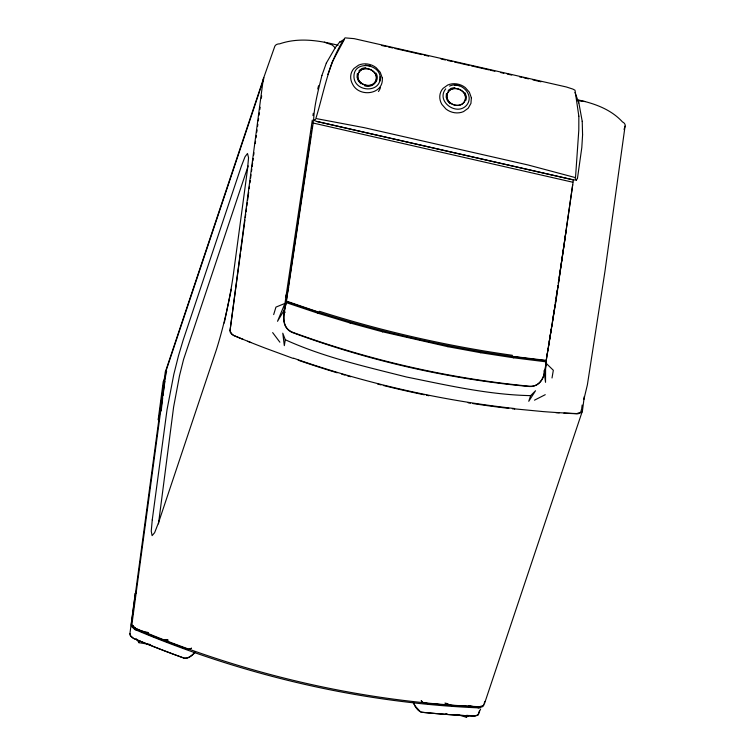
<?xml version="1.0" encoding="UTF-8"?>
<svg xmlns="http://www.w3.org/2000/svg" width="755" height="755" viewBox="0 0 755 755"><rect width="100%" height="100%" fill="white"/><g stroke="black" fill="none" stroke-linecap="round" stroke-linejoin="round"><path stroke-width="1.13" d="M582.586 134.786L581.803 147.602L577.49 178.189M357.313 73.688L357.058 77.303L358.332 80.851L360.947 83.805M379.718 81.398C384.625 63.958 352.491 58.56 354.001 77.661C355.548 92.535 381.615 93.035 380.048 76.736M446.432 93.582L446.177 97.187L447.451 100.736L450.065 103.69M466.071 100.075L466.326 96.461L465.052 92.912M158.474 523.866L173.612 407.02L179.482 375.83L183.578 359.389L248.14 165.93M286.173 294.78L284.069 310.352L277.519 321.3L284.937 303.425L275.943 307.106L273.678 314.599M263.759 78.813L166.119 370.639L132.021 623.517L132.314 625.348L135.56 628.32A727.641 520.771 18.5 0 0 479.878 706.727L483.7 705.359L484.738 701.423M484.436 703.764L582.445 410.852L584.304 396.469M195.262 652.273C192.544 655.085 188.693 658.907 184.475 658.256A733.728 525.131 18.5 0 1 158.833 648.658A734.266 525.508 18.5 0 1 133.475 638.381L130.209 635.417L129.926 633.577L135.202 593.666L136.24 592.401M158.239 419.336L163.25 381.426M162.703 397.866L161.202 410.909M162.995 395.648L164.911 381.133M165.203 378.934L166.1 372.149L166.695 371.63M479.444 710.889L478.406 714.702L474.574 716.061A734.304 525.537 18.5 0 1 448.064 714.523A733.747 525.14 18.5 0 1 421.46 712.22M581.643 408.927L580.68 412.221L576.858 413.58A729.311 522.045 18.5 0 1 543.222 411.598L514.57 408.861M581.756 408.068L582.162 405.001M577.113 99.717C593.798 103.218 610.663 109.013 622.479 121.923A5.436 3.756 7.5 0 1 625.074 126.151L604.981 271.196L587.381 384.823L583.879 399.433M165.317 371.79L131.228 624.668L131.512 626.499L134.758 629.472A727.641 520.771 18.5 0 0 479.076 707.879L482.898 706.52L483.634 704.915M240.43 253.463L230.03 330.605L231.577 334.154L233.559 335.409A727.641 520.771 18.5 0 0 243.28 339.467M240.703 251.472L244.941 219.988M245.252 217.666L245.724 214.194M246.036 211.872L246.507 208.389M246.819 206.077L247.291 202.595M247.602 200.273L248.697 192.157M249.159 188.684L249.48 186.362M249.943 182.889L250.254 180.568M250.575 178.246L251.037 174.773M251.509 171.291L251.821 168.969M252.132 166.657L252.604 163.174M252.916 160.853L253.227 158.541M253.699 155.058L254.01 152.737M255.247 143.563L255.549 141.289M256.011 137.882L256.313 135.617M256.775 132.21L257.087 129.935M257.54 126.538L257.851 124.264M258.304 120.857L258.616 118.592M259.069 115.185L259.38 112.91M259.833 109.503L260.145 107.238M261.372 98.159L261.674 95.885M310.673 136.683L286.173 301.613L286.655 302.613M311.164 133.191L311.485 130.87M311.806 128.548L312.136 126.217M564.41 242.648L566.024 231.039M572.696 184.701L556.161 299.669L546.063 361.447L555.822 300.632M312.957 115.562L313.278 113.269M312.296 120.092L285.9 297.13L288.703 287.221M562.815 253.227L564.816 239.411M565.146 237.108L573.3 180.709M555.991 299.471L558.058 285.55M558.398 283.238L564.24 243.808M552.528 321.177L554.274 309.663M554.623 307.361L554.972 305.058M555.321 302.755L555.671 300.452M556.02 298.149L556.548 294.686M556.897 292.383L557.247 290.08M557.596 287.778L557.936 285.475M558.285 283.172L558.813 279.718M559.162 277.415L562.654 254.378M224.254 323.008L231.294 289.25M547.054 355.416L547.413 353.132M547.781 350.849L548.149 348.565M548.508 346.281L548.876 344.006M549.244 341.722L551.254 329.171M551.622 326.887L551.981 324.603M285.296 339.75L284.324 345.63L282.776 333.191L285.296 339.75C323.801 357.275 365.533 366.6 406.379 376.981C447.366 385.258 488.693 394.827 530.661 395.629L535.54 390.741L528.755 401.292L530.661 395.629M287.589 301.934L286.456 302.142C283.587 312.325 279.954 327.557 292.685 332.653C368.723 360.701 448.432 379.048 529.151 386.503C537.805 387.221 544.138 379.454 544.534 371.328M552.018 377.981L553.33 370.271L545.61 362.777L545.525 382.323L544.006 370.677M544.723 370.346L546.45 361.881L545.374 360.635A987.483 813.324 20.9 0 1 287.579 301.972M317.761 88.958L318.553 85.768M321.913 75.424C318.336 90.109 314.184 105.266 313.627 120.271L315.496 119.432M163.844 380.907L164.816 377.717M624.036 129.435L625.074 126.151M165.364 371.932L263.825 77.661M312.636 123.244L313.646 120.234L316.883 121.498L573.007 179.822L576.424 180.077M150.651 644.572L138.967 642.703L139.675 640.589M456.964 714.466L466.354 717.25L467.062 715.136M327.84 74.547L332.209 62.052L344.516 39.147L339.608 42.138L335.399 47.499M321.904 75.462L326.339 63.033M480.642 709.02L477.689 715.315L474.574 716.061A733.992 525.31 18.5 0 1 421.734 712.239C417.119 711.135 414.816 705.689 412.834 701.82M286.258 302.16L313.183 123.037L572.743 182.21M286.966 301.887L285.89 303.425M135.173 593.855L136.221 592.59M582.445 410.852L581.727 412.428L577.886 413.815A727.641 520.771 18.5 0 1 563.919 413.136M577.499 178.152L576.414 180.115L575.159 178.557M445.714 88.873C435.673 101.161 456.567 116.496 466.562 105.304C475.169 94.932 460.682 80.691 449.565 86.098M326.33 63.071L335.409 47.461M195.356 651.858C192.497 654.717 188.618 658.813 184.211 658.143A733.973 525.301 18.5 0 1 133.475 638.381L130.738 636.305L129.926 633.577M466.354 717.25L468.893 715.372M359.069 70.583L362.051 68.431L365.807 67.582M448.187 90.468L451.169 88.326L454.925 87.476M545.252 394.686L534.483 400.169M189.496 649.281L191.421 648.243L189.496 649.281L187.297 649.224L170.168 642.901L136.287 629.359L133.031 626.386M339.608 42.138L341.505 41.572M480.926 706.378L477.821 707.124L433.578 704.141L423.574 702.981L421.281 700.791M546.403 360.428L512.343 356.341M480.02 706.822L460.163 706.189L424.697 703.283M167.336 639.768L161.645 639.627L168.308 640.127M577.698 100.774L585.116 101.538M338.098 45.291C319.035 40.402 298.706 37.25 279.633 43.856A5.436 3.756 7.5 0 0 274.782 46.376L263.278 79.001L230.03 330.605L230.313 332.436L233.559 335.409A729.311 521.96 18.5 0 0 265.779 348.329L293.431 358.502M513.523 357.785L546.45 361.881C545.27 372.036 542.958 387.164 529.463 386.23C448.725 378.51 368.987 360.163 292.827 332.342C280.228 327.434 283.993 312.759 286.211 302.623L318.082 313.278M365.307 65.109L370.422 65.855M454.425 84.994L459.54 85.74M364.505 85.721C372.073 88.873 380.671 80.323 375.933 73.027M480.633 352.708L513.693 357.804M447.828 346.677L480.831 352.745M447.951 346.705L382.464 331.785M381.417 45.442L385.984 46.442M388.249 46.942L392.742 47.971M394.978 48.48L416.307 53.331M417.43 53.596L421.913 54.615M424.159 55.124L428.651 56.144M440.995 58.956L445.488 59.985M447.734 60.494L452.217 61.514M454.463 62.023L458.955 63.052M460.078 63.307L469.053 65.345M471.299 65.855L489.249 69.951M490.373 70.206L494.865 71.225M500.48 72.499L503.84 73.273M507.209 74.037L511.701 75.056M519.553 76.85L521.799 77.359M524.045 77.869L528.538 78.888M316.892 121.461L573.017 179.784M134.758 629.472L148.527 632.605M468.742 705.529L479.076 707.879M533.021 79.917L540.957 81.795M350.027 322.951L382.587 331.822M317.912 313.221L350.226 323.008M319.139 312.306L286.626 301.16M324.376 42.167L332.209 44.998L335.39 47.961M187.297 649.224C169.403 642.033 150.339 636.701 133.55 627.282L133.012 625.461M444.903 703.113L451.311 705.585L445.922 703.207M445.931 713.692L448.064 714.523M420.601 711.937L415.118 706L413.23 702.15M421.29 700.791L422.611 702.367M279.878 342.194L272.659 332.606M158.38 419.997L158.918 420.809M158.89 420.988L158.257 419.148M136.428 638.843L138.967 642.703M284.069 310.352L285.116 312.447M574.97 92.45L578.83 102.935M578.849 102.897L582.218 121.338M582.228 121.3L582.577 134.824M559.257 412.862A727.641 520.771 18.5 0 1 555.746 412.636M514.693 409.04A727.641 520.771 18.5 0 1 512.343 408.785M508.813 408.38A727.641 520.771 18.5 0 1 472.772 403.519M470.459 403.161A727.641 520.771 18.5 0 1 468.157 402.793M428.925 395.743A727.641 520.771 18.5 0 1 426.622 395.28M424.319 394.808A727.641 520.771 18.5 0 1 383.304 385.475M381.039 384.908A727.641 520.771 18.5 0 1 377.651 384.05M350.622 376.726A727.641 520.771 18.5 0 1 347.253 375.764M345.016 375.112A727.641 520.771 18.5 0 1 341.656 374.121M337.174 372.791A727.641 520.771 18.5 0 1 298.216 360.22M250.877 342.553A727.641 520.771 18.5 0 1 247.621 341.241M293.544 358.181A727.442 520.374 18.5 0 0 403.198 389.75A727.442 520.374 18.5 0 0 514.542 408.521M380.501 87.448A16.95 14.741 22.6 0 1 378.434 91.515M512.381 355.303A989.758 814.749 20.8 0 1 319.431 311.296M578.849 116.195L578.802 130.134L575.508 177.633L527.839 164.92L364.127 127.642L315.845 118.507C324.32 91.279 328.425 61.853 345.007 37.863L354.104 38.637L566.344 86.976L572.818 89.071L575.017 90.232L578.849 116.195M358.059 74.084C355.171 84.418 372.328 90.468 376.065 80.181C379.142 69.809 361.853 63.609 358.096 73.962C355.001 84.409 372.489 90.543 376.103 80.049C379.01 69.649 361.654 63.656 358.059 74.084M382.238 77.859C384.125 94.422 359.625 97.81 352.783 84.532A16.648 14.477 22.6 0 1 353.935 68.507L358.578 65.157A15.93 13.854 22.6 0 1 376.169 67.705L380.246 72.32L382.238 77.859M447.168 93.969C444.289 104.303 461.447 110.353 465.184 100.066C468.251 89.694 450.971 83.494 447.215 93.846C444.11 104.294 461.598 110.438 465.222 99.943C468.128 89.534 450.763 83.541 447.168 93.969M471.356 97.754L470.95 103.378L468.213 108.229L463.561 111.58A15.93 13.854 22.6 0 1 445.978 109.031L441.892 104.416A16.648 14.477 22.6 0 1 443.043 88.392L447.696 85.041A15.93 13.854 22.6 0 1 465.288 87.589L469.365 92.204L471.356 97.754M152.265 519.817L151.245 531.18L152.104 535.663L154.643 532.662L158.503 522.753L216.468 349.508C223.848 325.716 229.369 301.33 233.059 276.698L247.498 169.318L248.546 157.71L247.498 153.501L245.026 156.747L241.289 166.411L183.088 340.345L178.473 355.794L173.81 374.376L167.034 409.691L152.265 519.817"/></g></svg>
